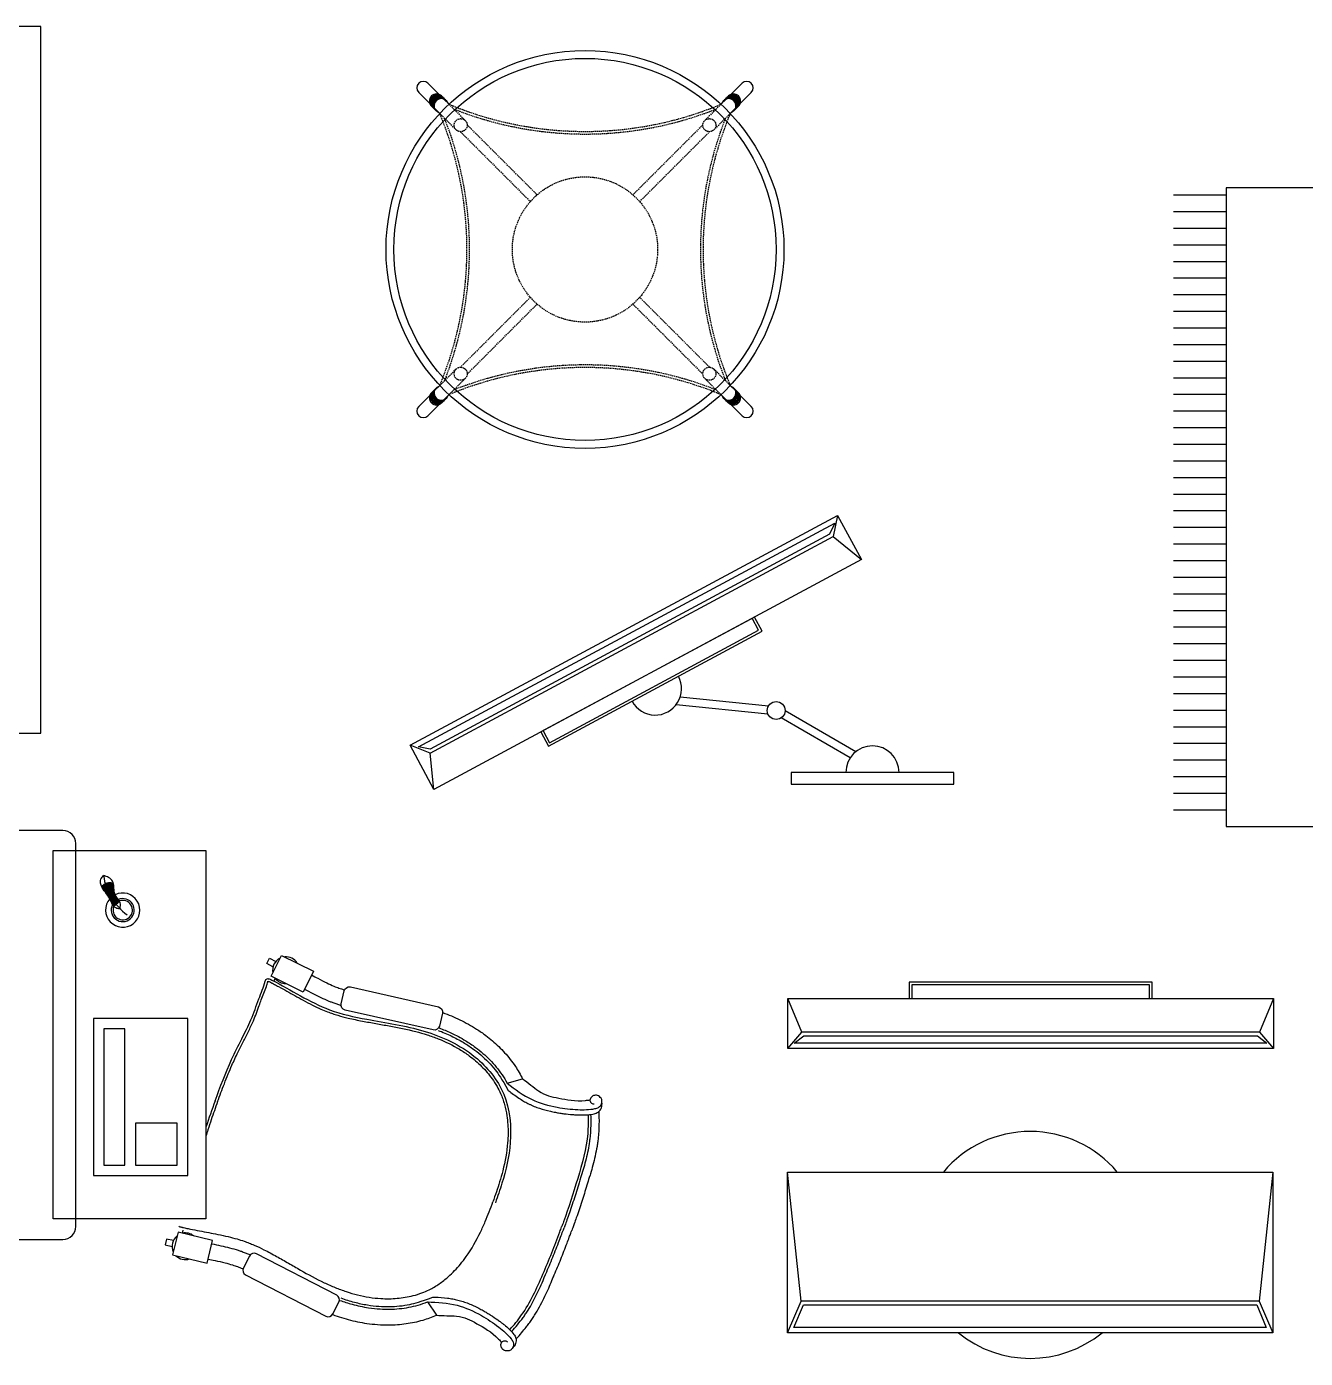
# Model space of a CAD drawing. Header units: millimetres. Extents: x -38686 to 870903, y -23218 to 232707.
# Drawn here: x 38295 to 40738, y 29602 to 32147 of the extents above; entities that cross this region are included whole.
import ezdxf

# ---------------------------------------------------------------- set-up
doc = ezdxf.new("R2010")
doc.units = ezdxf.units.MM
doc.header["$LTSCALE"] = 10
doc.linetypes.add('HIDDEN', pattern=[0.375, 0.25, -0.125])
doc.layers.add('40 - Detail Outline', color=142, linetype='Continuous')

msp = doc.modelspace()

# ---------------------------------------------------------------- hatches: boundary and pattern name
at = {"layer": '40 - Detail Outline'}
h = msp.add_hatch(dxfattribs=at)
h.set_pattern_fill('LINE', color=251, scale=10, style=0)
h.set_pattern_definition([(0, (6381.487, 14235.67), (0, 31.75), [])])
h.paths.add_polyline_path([(40486.225, 30618.783), (40586.225, 30618.783), (40586.225, 31838.783), (40486.225, 31838.783)])
h.paths.add_polyline_path([(42416.225, 30618.783), (42516.225, 30618.783), (42516.225, 31838.783), (42416.225, 31838.783)])
h = msp.add_hatch(dxfattribs=at)
h.set_pattern_fill('LINE', color=251, scale=0.25, angle=150, style=0)
h.set_pattern_definition([(150, (21609.5186, 19361.3152), (-0.396875, -0.687407664), [])])
edge = h.paths.add_edge_path()
edge.add_arc((38454.699, 30488.917), 23.068, 113.84482, 135.978974)
edge.add_spline(control_points=[(38438.111, 30504.948), (38438.502, 30503.991), (38441.198, 30498.248), (38448.713, 30490.088), (38455.22, 30479.392), (38458.094, 30470.936), (38460.063, 30468.005), (38461.15, 30466.77)], knot_values=[11.94672846, 11.94672846, 11.94672846, 11.94672846, 14.35599516, 26.767734, 40.36581973, 44.97623164, 49.05304102, 49.05304102, 49.05304102, 49.05304102], degree=3, periodic=0)
edge.add_arc((38454.699, 30488.917), 23.068, 286.238508, 301.513697)
edge.add_arc((38555.678, 30541.886), 114.816, 196.115093, 219.243424, ccw=False)
h = msp.add_hatch(dxfattribs=at)
h.set_pattern_fill('LINE', color=251, scale=0.5, angle=90, style=0)
h.set_pattern_definition([(90, (21609.5186, 19361.3152), (-1.5875, 1e-16), [])])
edge = h.paths.add_edge_path()
edge.add_spline(control_points=[(38464.497, 30488.14), (38463.957, 30489.409), (38462.279, 30494.322), (38462.004, 30502.081), (38461.396, 30508.724), (38460.626, 30511.211)], knot_values=[39.69523367, 39.69523367, 39.69523367, 39.69523367, 44.26491073, 56.91306592, 65.65118309, 65.65118309, 65.65118309, 65.65118309], degree=3, periodic=0)
edge.add_arc((38454.699, 30488.917), 23.068, 75.111815, 113.84482)
edge.add_arc((38555.678, 30541.886), 114.816, 196.115093, 219.243424)
edge.add_arc((38454.699, 30488.917), 23.068, 301.513697, 323.079298)
edge.add_spline(control_points=[(38473.141, 30475.06), (38472.926, 30475.462), (38472.696, 30475.853), (38472.452, 30476.236)], knot_values=[22.29305968, 22.29305968, 22.29305968, 22.29305968, 23.80868381, 23.80868381, 23.80868381, 23.80868381], degree=3, periodic=0)
edge.add_spline(control_points=[(38472.452, 30476.236), (38471.826, 30477.219), (38471.118, 30478.147), (38470.388, 30479.063)], knot_values=[23.80868381, 23.80868381, 23.80868381, 23.80868381, 27.70711738, 27.70711738, 27.70711738, 27.70711738], degree=3, periodic=0)
edge.add_spline(control_points=[(38470.388, 30479.063), (38469.445, 30480.246), (38467.113, 30483.015), (38465.319, 30486.208), (38464.497, 30488.14)], knot_values=[27.70711738, 27.70711738, 27.70711738, 27.70711738, 32.74015513, 39.69523367, 39.69523367, 39.69523367, 39.69523367], degree=3, periodic=0)

# ---------------------------------------------------------------- linework, layer by layer
at = {"layer": '40 - Detail Outline', "color": 7}
for p, q in [((39088.049, 32014.069), (39097.073, 32005.045)), ((39635.665, 32014.069), (39626.641, 32005.045)), ((39068.656, 31994.676), (39077.68, 31985.652)), ((39655.058, 31994.676), (39646.034, 31985.652)), ((39068.656, 31447.06), (39077.68, 31456.084)), ((39655.058, 31447.06), (39646.034, 31456.084)), ((39088.049, 31427.667), (39097.073, 31436.691)), ((39635.665, 31427.667), (39626.641, 31436.691)), ((38770.358, 30328.467), (38767.641, 30323.156)), ((39213.058, 30128.297), (39242.701, 30136.269)), ((38593.106, 29841.471), (38594.439, 29847.286)), ((39060.901, 29710.248), (39078.484, 29685.087))]:
    msp.add_line(p, q, dxfattribs=at)
at = {"layer": '40 - Detail Outline', "color": 7, "linetype": 'Continuous'}
for p, q in [((39027.78, 30773.698), (39844.311, 31212.898)), ((39844.311, 31212.898), (39836.138, 31172.679)), ((39844.311, 31212.898), (39889.711, 31128.492)), ((39065.843, 30758.349), (39836.138, 31172.679)), ((39836.138, 31172.679), (39889.711, 31128.492)), ((39889.711, 31128.492), (39073.18, 30689.293)), ((39065.843, 30758.349), (39027.78, 30773.698)), ((39073.18, 30689.293), (39027.78, 30773.698)), ((39073.18, 30689.293), (39065.843, 30758.349)), ((39749.539, 30290.113), (40676.696, 30290.113)), ((39775.789, 30225.821), (39749.539, 30290.113)), ((39749.539, 30194.272), (39749.539, 30290.113)), ((40676.696, 30290.113), (40650.446, 30225.821)), ((40676.696, 30290.113), (40676.696, 30194.272)), ((39749.539, 30194.272), (39775.789, 30225.821)), ((40650.446, 30225.821), (39775.789, 30225.821)), ((40650.446, 30225.821), (40676.696, 30194.272)), ((40676.696, 30194.272), (39749.539, 30194.272)), ((39748.771, 29958.457), (40675.927, 29958.457)), ((39775.021, 29711.706), (39748.771, 29958.457)), ((39748.771, 29651.347), (39748.771, 29958.457)), ((40675.927, 29958.457), (40649.677, 29711.706)), ((40675.927, 29958.457), (40675.927, 29651.347)), ((39748.771, 29651.347), (39775.021, 29711.706)), ((40649.677, 29711.706), (39775.021, 29711.706)), ((40649.677, 29711.706), (40675.927, 29651.347)), ((40675.927, 29651.347), (39748.771, 29651.347))]:
    msp.add_line(p, q, dxfattribs=at)
at = {"layer": '40 - Detail Outline', "color": 252, "linetype": 'Continuous'}
for p, q in [((38603.099, 30251.83), (38423.099, 30251.83)), ((38423.099, 30251.83), (38423.099, 29951.831)), ((38603.099, 29951.831), (38603.099, 30251.83)), ((38423.099, 29951.831), (38603.099, 29951.831))]:
    msp.add_line(p, q, dxfattribs=at)
at = {"layer": '40 - Detail Outline', "color": 251, "linetype": 'Continuous'}
for p, q in [((38483.099, 30231.83), (38443.099, 30231.83)), ((38443.099, 30231.83), (38443.099, 29971.831)), ((38483.099, 29971.831), (38483.099, 30231.83)), ((38503.099, 30051.831), (38503.099, 29971.831)), ((38583.099, 30051.831), (38503.099, 30051.831)), ((38583.099, 29971.831), (38583.099, 30051.831)), ((38443.099, 29971.831), (38483.099, 29971.831)), ((38503.099, 29971.831), (38583.099, 29971.831))]:
    msp.add_line(p, q, dxfattribs=at)
at = {"layer": '40 - Detail Outline', "color": 7}
for points in [[(38322.522, 32146.575), (37372.522, 32146.575), (37372.522, 30796.575), (38322.522, 30796.575)], [(38843.213, 30341.991), (38823.326, 30302.076), (38762.414, 30332.425), (38782.301, 30372.339)], [(38640.223, 29784.281), (38650.646, 29827.64), (38584.476, 29843.545), (38574.054, 29800.186)]]:
    msp.add_lwpolyline(points, close=True, dxfattribs=at)
for points in [[(39061.943, 32038.412), (39083.128, 32017.227)], [(39661.771, 32038.412), (39640.586, 32017.227)], [(39065.498, 31999.597), (39044.313, 32020.782)], [(39092.152, 32008.203), (39102.116, 31998.239)], [(39631.562, 32008.203), (39621.598, 31998.239)], [(39658.216, 31999.597), (39679.401, 32020.782)], [(39084.486, 31980.609), (39074.522, 31990.573)], [(39639.228, 31980.609), (39649.192, 31990.573)], [(39074.522, 31451.163), (39084.486, 31461.127)], [(39649.192, 31451.163), (39639.228, 31461.127)], [(39044.313, 31420.954), (39065.498, 31442.139)], [(39083.128, 31424.509), (39061.943, 31403.324)], [(39102.116, 31443.497), (39092.152, 31433.533)], [(39621.598, 31443.497), (39631.562, 31433.533)], [(39640.586, 31424.509), (39661.771, 31403.324)], [(39679.401, 31420.954), (39658.216, 31442.139)], [(38389.384, 30572.847), (38637.88, 30572.847), (38637.88, 29869.133), (38389.384, 29869.133)], [(38765.906, 30350.379), (38753.947, 30356.601), (38759.303, 30366.896), (38771.309, 30360.65)], [(38575.611, 29827.547), (38562.45, 29830.468), (38559.936, 29819.138), (38573.147, 29816.206)]]:
    msp.add_lwpolyline(points, dxfattribs=at)
at = {"layer": '40 - Detail Outline', "color": 251, "linetype": 'HIDDEN'}
for points in [[(39115.569, 31949.526), (39084.486, 31980.609)], [(39102.116, 31998.239), (39133.199, 31967.156)], [(39621.598, 31998.239), (39590.515, 31967.156)], [(39608.145, 31949.526), (39639.228, 31980.609)], [(39270.421, 31825.263), (39136.84, 31958.843)], [(39586.873, 31958.843), (39453.293, 31825.263)], [(39123.882, 31945.885), (39257.462, 31812.304)], [(39466.251, 31812.304), (39599.832, 31945.885)], [(39257.462, 31629.432), (39123.882, 31495.851)], [(39599.832, 31495.851), (39466.251, 31629.432)], [(39136.84, 31482.893), (39270.421, 31616.474)], [(39453.293, 31616.474), (39586.873, 31482.893)], [(39084.486, 31461.127), (39115.569, 31492.21)], [(39133.199, 31474.58), (39102.116, 31443.497)], [(39590.515, 31474.58), (39621.598, 31443.497)], [(39639.228, 31461.127), (39608.145, 31492.21)]]:
    msp.add_lwpolyline(points, dxfattribs=at)
at = {"layer": '40 - Detail Outline', "color": 252}
for points in [[(42416.225, 31838.783), (40586.225, 31838.783), (40586.225, 30618.783), (42416.225, 30618.783)], [(39829.125, 31176.782), (39066.398, 30766.523), (39043.963, 30770.679), (39838.803, 31198.211)], [(39780.021, 30218.884), (40646.085, 30218.884), (40663.874, 30204.597), (39761.347, 30204.597)], [(39779.253, 29704.77), (40645.316, 29704.77), (40663.105, 29661.673), (39760.578, 29661.673)]]:
    msp.add_lwpolyline(points, close=True, dxfattribs=at)
at = {"layer": '40 - Detail Outline', "color": 0}
for points in [[(39685.578, 31018.693), (39277.313, 30799.093), (39291.967, 30771.848), (39700.233, 30991.448)], [(39981.328, 30290.113), (40444.907, 30290.113), (40444.907, 30321.048), (39981.328, 30321.048)]]:
    msp.add_lwpolyline(points, close=True, dxfattribs=at)
for points in [[(39281.717, 30801.461), (39294.002, 30778.62), (39693.461, 30993.483), (39681.175, 31016.324)], [(40439.907, 30290.113), (40439.907, 30316.048), (39986.328, 30316.048), (39986.328, 30290.113)]]:
    msp.add_lwpolyline(points, dxfattribs=at)
at = {"layer": '40 - Detail Outline', "color": 252, "linetype": 'Continuous'}
for points in [[(39543.811, 30865.946), (39712.445, 30849.04)], [(39711.32, 30833.217), (39535.754, 30850.818)], [(39744.068, 30839.809), (39879.351, 30761.636)], [(39868.38, 30749.663), (39736.506, 30825.867)]]:
    msp.add_lwpolyline(points, dxfattribs=at)
msp.add_lwpolyline([(39755.405, 30699.472), (40066.315, 30699.472), (40066.315, 30721.749), (39755.405, 30721.749)], close=True, dxfattribs=at)
at = {"layer": '40 - Detail Outline', "color": 7}
for points in [[(38364.384, 30610.843), (38037.782, 30610.843, 0.41421356), (38012.782, 30585.843), (38012.782, 29854.557, 0.41421356), (38037.782, 29829.557), (38364.384, 29829.557, 0.41421356), (38389.384, 29854.557), (38389.384, 30585.843, 0.41421356)], [(39089.431, 30261.821), (39083.878, 30237.316, -0.41421356), (39071.915, 30229.773), (38903.752, 30267.882, -0.41421356), (38896.209, 30279.845), (38901.763, 30304.35, -0.41421356), (38913.726, 30311.893), (39081.888, 30273.784, -0.41421356)], [(38880.369, 29687.428), (38891.867, 29709.77, 0.41421356), (38887.551, 29723.238), (38734.235, 29802.137, 0.41421356), (38720.767, 29797.821), (38709.27, 29775.48, 0.41421356), (38713.585, 29762.012), (38866.902, 29683.113, 0.41421356)]]:
    msp.add_lwpolyline(points, format="xyb", close=True, dxfattribs=at)
at = {"layer": '40 - Detail Outline', "color": 252}
for points in [[(38346.293, 30572.847), (38389.384, 30572.847)], [(38389.384, 29869.133), (38346.293, 29869.133), (38346.293, 30572.847)]]:
    msp.add_lwpolyline(points, dxfattribs=at)
at = {"layer": '40 - Detail Outline', "color": 7}
msp.add_circle((39361.857, 31720.868), 380, dxfattribs=at)
at = {"layer": '40 - Detail Outline', "color": 252}
msp.add_circle((39361.857, 31720.868), 365, dxfattribs=at)
at = {"layer": '40 - Detail Outline', "color": 251, "linetype": 'HIDDEN'}
for centre, radius in [((39124.384, 31958.341), 12.466), ((39599.33, 31958.341), 12.466), ((39361.857, 31720.868), 138.776), ((39124.384, 31483.395), 12.466), ((39599.33, 31483.395), 12.466)]:
    msp.add_circle(centre, radius, dxfattribs=at)
at = {"layer": '40 - Detail Outline', "color": 252, "linetype": 'Continuous'}
msp.add_circle((39726.981, 30840.055), 17.089, dxfattribs=at)
at = {"layer": '40 - Detail Outline', "color": 7}
for centre, radius, start, end in [((39053.128, 32029.597), 12.466, 45, 225), ((39670.586, 32029.597), 12.466, 315, 135), ((39078.353, 32004.372), 13.713, 45, 225), ((39080.031, 32002.694), 13.713, 45, 225), ((39081.5, 32001.225), 13.713, 45, 225), ((39082.969, 31999.756), 13.713, 45, 225), ((39084.438, 31998.287), 13.713, 45, 225), ((39085.907, 31996.818), 13.713, 45, 225), ((39087.376, 31995.349), 13.713, 20.380023, 249.619977), ((39636.337, 31995.349), 13.713, 290.380023, 159.619977), ((39637.806, 31996.818), 13.713, 315, 135), ((39639.275, 31998.287), 13.713, 315, 135), ((39640.744, 31999.756), 13.713, 315, 135), ((39642.213, 32001.225), 13.713, 315, 135), ((39643.682, 32002.694), 13.713, 315, 135), ((39645.361, 32004.372), 13.713, 315, 135), ((39078.353, 31437.364), 13.713, 135, 315), ((39080.031, 31439.043), 13.713, 135, 315), ((39081.5, 31440.512), 13.713, 135, 315), ((39082.969, 31441.981), 13.713, 135, 315), ((39084.438, 31443.45), 13.713, 135, 315), ((39085.907, 31444.919), 13.713, 135, 315), ((39087.376, 31446.388), 13.713, 110.380023, 339.619977), ((39636.337, 31446.388), 13.713, 200.380023, 69.619977), ((39637.806, 31444.919), 13.713, 225, 45), ((39639.275, 31443.45), 13.713, 225, 45), ((39640.744, 31441.981), 13.713, 225, 45), ((39642.213, 31440.512), 13.713, 225, 45), ((39643.682, 31439.043), 13.713, 225, 45), ((39645.361, 31437.364), 13.713, 225, 45), ((39053.128, 31412.139), 12.466, 135, 315), ((39670.586, 31412.139), 12.466, 225, 45), ((38555.678, 30541.886), 114.816, 188.554957, 233.390722), ((38790.544, 30343.977), 25.456, 115.395813, 191.635945), ((38790.544, 30343.977), 25.456, 32.03846, 94.993298), ((38790.544, 30343.977), 25.456, 217.537454, 269.494304), ((38598.6, 29816.614), 25.456, 128.364055, 204.604187), ((38598.6, 29816.614), 25.456, 50.505696, 102.462546), ((38598.6, 29816.614), 25.456, 225.006702, 287.96154)]:
    msp.add_arc(centre, radius, start, end, dxfattribs=at)
at = {"layer": '40 - Detail Outline', "color": 251, "linetype": 'HIDDEN'}
for centre, radius, start, end in [((38459.787, 31720.868), 676.546, 337.423168, 22.576832), ((39361.857, 32622.938), 676.546, 247.423168, 292.576832), ((39361.857, 32622.938), 681.546, 248.420814, 291.579186), ((40263.927, 31720.868), 676.546, 157.423168, 202.576832), ((38459.787, 31720.868), 681.546, 338.420814, 21.579186), ((40263.927, 31720.868), 681.546, 158.420814, 201.579186), ((39361.857, 30818.798), 681.546, 68.420814, 111.579186), ((39361.857, 30818.798), 676.546, 67.423168, 112.576832)]:
    msp.add_arc(centre, radius, start, end, dxfattribs=at)
at = {"layer": '40 - Detail Outline', "color": 252, "linetype": 'Continuous'}
for centre, radius, start, end in [((39496.1, 30881.648), 50.228, 208.275141, 28.275141), ((39910.86, 30721.749), 50.831, 0, 180), ((38478.906, 30458.799), 32.688, 138.870903, 116.156063), ((38478.906, 30458.799), 21.982, 152.289327, 112.801171), ((38478.906, 30458.799), 18.592, 156.973757, 110.312139)]:
    msp.add_arc(centre, radius, start, end, dxfattribs=at)
at = {"layer": '40 - Detail Outline', "color": 0}
for start, end in [(39.997864, 140.002136), (230.742336, 309.257664)]:
    msp.add_arc((40212.349, 29819.157), 216.722, start, end, dxfattribs=at)
at = {"layer": '40 - Detail Outline', "color": 252, "linetype": 'Continuous'}
msp.add_spline([(38473.922, 30461.272), (38471.437, 30461.427), (38467.695, 30462.174), (38463.329, 30464.667), (38458.402, 30470.837), (38456.281, 30475.947), (38448.091, 30490.06), (38439.411, 30502.163), (38437.19, 30518.3), (38442.139, 30524.806)], degree=3, dxfattribs=at)
msp.add_open_spline([(38473.922, 30461.272), (38474.003, 30462.404), (38474.279, 30465.256), (38475.157, 30469.824), (38473.049, 30476.455), (38466.987, 30482.46), (38462.352, 30492.243), (38461.97, 30503.052), (38460.836, 30514.417), (38452.156, 30521.848), (38445.467, 30523.855), (38442.139, 30524.806)], degree=3, knots=[6.67737975, 6.67737975, 6.67737975, 6.67737975, 10.46026131, 16.20685655, 21.95269519, 32.74015513, 44.26491073, 56.91306592, 68.89730726, 80.6474579, 92.18094308, 92.18094308, 92.18094308, 92.18094308], dxfattribs=at)
at = {"layer": '40 - Detail Outline', "color": 7}
for points in [[(38655.262, 30094.603), (38686.913, 30173.362), (38706.149, 30212.731), (38723.851, 30249.386), (38738.885, 30289.194), (38751.158, 30322.915), (38752.388, 30325.966), (38754.634, 30327.789), (38756.869, 30327.767), (38763.698, 30325.15), (38874.079, 30268.413), (38945.051, 30250.31), (39054.166, 30227.598), (39151.981, 30178.085), (39206.506, 30107.232), (39219.104, 30014.542), (39203.188, 29936.867), (39190.683, 29899.718)], [(39213.058, 30128.297), (39260.633, 30096.69), (39308.686, 30082.083), (39348.269, 30077.609), (39380.888, 30079.531), (39387.878, 30081.868), (39391.423, 30085.079), (39394.297, 30094.384), (39392.501, 30099.315), (39385.483, 30104.693), (39378.208, 30104.432), (39372.962, 30100.353), (39371.558, 30093.678), (39374.226, 30089.969), (39379.572, 30088.451)], [(39367.648, 30067.809), (39379.389, 30069.714), (39387.037, 30073.088), (39393.217, 30080.878), (39394.306, 30092.151)], [(39060.901, 29710.248), (39117.661, 29703.879), (39163.862, 29684.182), (39197.06, 29662.166), (39220.812, 29639.725), (39224.664, 29633.442), (39225.316, 29628.704), (39221.536, 29619.728), (39216.991, 29617.105), (39208.158, 29617.497), (39202.753, 29622.373), (39201.356, 29628.87), (39204.572, 29634.886), (39208.999, 29636.012), (39214.07, 29633.738)], [(39218.204, 29657.216), (39225.974, 29648.209), (39229.664, 29640.709), (39229.39, 29630.769), (39222.978, 29621.433)]]:
    msp.add_spline(points, degree=3, dxfattribs=at)
for points, knots in [([(38839.653, 30334.845), (38843.604, 30332.648), (38847.5, 30330.511), (38857.273, 30325.286), (38863.082, 30322.308), (38873.354, 30317.397), (38877.848, 30315.375), (38883.962, 30312.841), (38885.628, 30312.173), (38888.807, 30310.944), (38890.314, 30310.381), (38893.373, 30309.28), (38894.92, 30308.743), (38898.051, 30307.694), (38899.636, 30307.182), (38901.565, 30306.58), (38901.893, 30306.478), (38902.222, 30306.377)], [325.04856487, 325.04856487, 325.04856487, 325.04856487, 339.07581303, 339.07581303, 360.6964415, 360.6964415, 377.93510373, 377.93510373, 384.43394719, 384.43394719, 390.37821038, 390.37821038, 396.32247357, 396.32247357, 402.26673676, 402.26673676, 403.48198016, 403.48198016, 403.48198016, 403.48198016]), ([(38659.943, 30092.846), (38664.252, 30104.325), (38668.554, 30115.784), (38675.434, 30133.416), (38677.917, 30139.647), (38682.738, 30151.37), (38685.064, 30156.869), (38689.273, 30166.473), (38691.127, 30170.59), (38694.931, 30178.792), (38696.877, 30182.878), (38702.107, 30193.643), (38705.447, 30200.306), (38710.499, 30210.262), (38712.183, 30213.555), (38715.55, 30220.169), (38717.231, 30223.489), (38722.2, 30233.514), (38725.417, 30240.283), (38730.441, 30252.113), (38732.366, 30257.051), (38736.065, 30266.927), (38737.841, 30271.867), (38740.889, 30280.252), (38742.157, 30283.713), (38745.063, 30291.393), (38746.74, 30295.644), (38750.059, 30304.24), (38751.699, 30308.582), (38753.48, 30313.747), (38753.734, 30314.493), (38754.482, 30316.738), (38754.966, 30318.244), (38755.554, 30320.163), (38755.676, 30320.565), (38755.852, 30321.155), (38755.908, 30321.344), (38756.018, 30321.717), (38756.068, 30321.888), (38756.207, 30322.345), (38756.286, 30322.587), (38756.355, 30322.768)], [0, 0, 0, 0, 36.74188528, 36.74188528, 56.95441614, 56.95441614, 74.98877284, 74.98877284, 88.66220235, 88.66220235, 102.33563185, 102.33563185, 124.77406829, 124.77406829, 135.87238215, 135.87238215, 146.97069602, 146.97069602, 169.16732374, 169.16732374, 184.85604908, 184.85604908, 200.54477443, 200.54477443, 211.65905114, 211.65905114, 225.40330224, 225.40330224, 239.14755334, 239.14755334, 241.45865329, 241.45865329, 246.08085319, 246.08085319, 247.30291832, 247.30291832, 247.87215805, 247.87215805, 248.44139779, 248.44139779, 249.54694984, 249.54694984, 249.54694984, 249.54694984]), ([(38756.355, 30322.768), (38756.661, 30322.698), (38756.971, 30322.612), (38758.033, 30322.273), (38758.823, 30321.946), (38760.118, 30321.343), (38760.576, 30321.119), (38761.374, 30320.722), (38761.704, 30320.557), (38762.36, 30320.228), (38762.687, 30320.063), (38763.669, 30319.568), (38764.323, 30319.236), (38766.285, 30318.234), (38767.591, 30317.56), (38771.504, 30315.519), (38774.106, 30314.135), (38781.901, 30309.926), (38787.082, 30307.046), (38802.629, 30298.314), (38812.998, 30292.37), (38829.365, 30283.477), (38835.262, 30280.37), (38846.548, 30274.746), (38851.923, 30272.202), (38861.579, 30267.962), (38865.83, 30266.205), (38873.347, 30263.329), (38876.589, 30262.164), (38883.108, 30259.96), (38886.387, 30258.919), (38896.271, 30255.956), (38902.923, 30254.194), (38918.556, 30250.437), (38927.565, 30248.563), (38945.178, 30245.165), (38953.777, 30243.624), (38970.926, 30240.589), (38979.477, 30239.096), (39005.014, 30234.431), (39021.885, 30231.069), (39045.798, 30224.872), (39053.051, 30222.795), (39067.439, 30218.171), (39074.569, 30215.63), (39095.644, 30207.255), (39109.275, 30200.668), (39128.556, 30189.064), (39134.762, 30184.934), (39144.898, 30177.418), (39148.942, 30174.194), (39156.796, 30167.438), (39160.604, 30163.909), (39171.593, 30152.905), (39178.341, 30145.01), (39187.742, 30131.847), (39190.914, 30126.895), (39196.266, 30117.446), (39198.523, 30112.985), (39202.042, 30105.064), (39203.409, 30101.644), (39205.894, 30094.699), (39207.013, 30091.176), (39210.016, 30080.479), (39211.545, 30073.177), (39214.283, 30054.779), (39214.976, 30043.558), (39214.829, 30026.356), (39214.554, 30020.375), (39212.63, 29996.297), (39209.32, 29978.478), (39202.988, 29953.736), (39200.956, 29946.609), (39194.847, 29926.757), (39190.417, 29914.094), (39185.964, 29901.37)], [256.8612007, 256.8612007, 256.8612007, 256.8612007, 258.23721467, 258.23721467, 261.44525749, 261.44525749, 263.10288605, 263.10288605, 264.21506316, 264.21506316, 265.32724026, 265.32724026, 267.55159446, 267.55159446, 272.00030287, 272.00030287, 280.89771969, 280.89771969, 298.69255332, 298.69255332, 334.28222058, 334.28222058, 354.08687179, 354.08687179, 371.73639785, 371.73639785, 385.36054774, 385.36054774, 395.53612729, 395.53612729, 405.71170684, 405.71170684, 426.06286594, 426.06286594, 453.2926479, 453.2926479, 479.32650508, 479.32650508, 505.36036227, 505.36036227, 557.42807664, 557.42807664, 580.31693733, 580.31693733, 603.20579801, 603.20579801, 648.98351938, 648.98351938, 671.65376006, 671.65376006, 687.35980165, 687.35980165, 703.06584325, 703.06584325, 734.47792643, 734.47792643, 752.48389712, 752.48389712, 767.90457131, 767.90457131, 779.31129685, 779.31129685, 790.71802239, 790.71802239, 813.53147348, 813.53147348, 847.403609, 847.403609, 865.46521361, 865.46521361, 920.5457672, 920.5457672, 943.01018098, 943.01018098, 983.44289918, 983.44289918, 983.44289918, 983.44289918]), ([(38826.261, 30307.966), (38831.439, 30305.095), (38836.598, 30302.288), (38852.035, 30294.209), (38862.305, 30289.257), (38874.669, 30284.244), (38876.65, 30283.47), (38881.004, 30281.835), (38883.387, 30280.984), (38888.201, 30279.346), (38890.629, 30278.56), (38893.907, 30277.547), (38894.739, 30277.294), (38895.574, 30277.044)], [326.41800274, 326.41800274, 326.41800274, 326.41800274, 344.35669115, 344.35669115, 380.10626979, 380.10626979, 386.91222556, 386.91222556, 395.01851124, 395.01851124, 403.12479692, 403.12479692, 405.87580468, 405.87580468, 405.87580468, 405.87580468]), ([(39089.749, 30263.225), (39089.846, 30263.189), (39089.944, 30263.154), (39101.105, 30259.085), (39112.115, 30254.494), (39133.805, 30244.004), (39144.486, 30238.104), (39160.781, 30227.666), (39166.593, 30223.638), (39176.566, 30216.117), (39180.774, 30212.743), (39193.132, 30202.176), (39200.994, 30194.564), (39215.735, 30178.206), (39222.612, 30169.46), (39233.925, 30152.564), (39238.579, 30144.598), (39242.701, 30136.269)], [593.56120689, 593.56120689, 593.56120689, 593.56120689, 593.83383396, 593.83383396, 624.82955849, 624.82955849, 655.82528302, 655.82528302, 673.46331022, 673.46331022, 686.73434642, 686.73434642, 713.27641882, 713.27641882, 739.81849122, 739.81849122, 761.46155421, 761.46155421, 761.46155421, 761.46155421]), ([(39081.301, 30229.033), (39089.821, 30225.83), (39098.238, 30222.276), (39114.196, 30214.649), (39121.757, 30210.626), (39135.323, 30202.526), (39141.385, 30198.558), (39152.596, 30190.464), (39157.779, 30186.385), (39167.798, 30177.753), (39172.632, 30173.202), (39181.868, 30163.658), (39186.269, 30158.665), (39196.592, 30145.697), (39202.195, 30137.465), (39215.096, 30114.4)], [597.17736502, 597.17736502, 597.17736502, 597.17736502, 623.51954097, 623.51954097, 648.11103508, 648.11103508, 668.81897721, 668.81897721, 687.53010691, 687.53010691, 706.2412366, 706.2412366, 724.9523663, 724.9523663, 752.89596498, 752.89596498, 752.89596498, 752.89596498]), ([(39083.061, 30233.713), (39090.702, 30230.84), (39098.269, 30227.687), (39115.351, 30219.745), (39124.788, 30214.748), (39140.343, 30205.251), (39146.612, 30201.047), (39157.542, 30192.94), (39162.272, 30189.148), (39171.444, 30181.17), (39175.886, 30176.987), (39188.682, 30163.883), (39196.513, 30154.405), (39206.869, 30139.103), (39210.105, 30133.782), (39213.058, 30128.297)], [597.17736502, 597.17736502, 597.17736502, 597.17736502, 620.46164312, 620.46164312, 650.56721944, 650.56721944, 671.69643048, 671.69643048, 688.51399974, 688.51399974, 705.331569, 705.331569, 738.95083952, 738.95083952, 755.9895133, 755.9895133, 755.9895133, 755.9895133]), ([(39242.483, 30136.709), (39253.209, 30129.24), (39280.041, 30105.083), (39306.289, 30100.904), (39346.581, 30092.573), (39368.568, 30096.085), (39371.366, 30096.062)], [17.96403964, 17.96403964, 17.96403964, 17.96403964, 57.11699204, 116.96882289, 171.2733032, 179.68991524, 179.68991524, 179.68991524, 179.68991524]), ([(39215.096, 30114.4), (39216.151, 30113.622), (39217.173, 30112.851), (39224.193, 30107.292), (39230.845, 30102.491), (39240.682, 30096.212), (39243.597, 30094.445), (39249.346, 30091.189), (39252.172, 30089.689), (39256.684, 30087.483), (39258.326, 30086.718), (39261.625, 30085.253), (39263.285, 30084.551), (39268.295, 30082.532), (39271.673, 30081.301), (39281.882, 30077.915), (39288.79, 30076.064), (39298.905, 30073.794), (39302.099, 30073.141), (39308.02, 30072.029), (39310.75, 30071.553), (39316.221, 30070.674), (39318.961, 30070.272), (39327.191, 30069.179), (39332.692, 30068.602), (39340.667, 30067.997), (39343.133, 30067.842), (39347.473, 30067.627), (39349.346, 30067.552), (39353.122, 30067.445), (39355.022, 30067.414), (39360.466, 30067.41), (39364.04, 30067.507), (39367.649, 30067.75)], [9.54485396, 9.54485396, 9.54485396, 9.54485396, 13.28797713, 13.28797713, 37.02457557, 37.02457557, 46.75707065, 46.75707065, 55.80271943, 55.80271943, 60.87926379, 60.87926379, 65.95580814, 65.95580814, 76.10889684, 76.10889684, 96.41507424, 96.41507424, 105.77456324, 105.77456324, 113.78931476, 113.78931476, 121.80406627, 121.80406627, 137.83356929, 137.83356929, 144.99591831, 144.99591831, 150.43293539, 150.43293539, 155.86995247, 155.86995247, 165.9226923, 165.9226923, 165.9226923, 165.9226923]), ([(38659.978, 30092.94), (38655.9, 30081.377), (38651.829, 30069.833), (38645.766, 30051.905), (38643.663, 30045.535), (38640.35, 30035.12), (38639.097, 30031.083), (38637.88, 30027.039)], [0, 0, 0, 0, 36.74188528, 36.74188528, 56.95441614, 56.95441614, 69.71841924, 69.71841924, 69.71841924, 69.71841924]), ([(39388.375, 30074.116), (39388.612, 30061.472), (39388.714, 30052.887), (39388.361, 30041.145), (39388.234, 30038.215), (39387.959, 30033.685), (39387.847, 30032.096), (39387.594, 30028.934), (39387.452, 30027.356), (39386.981, 30022.632), (39386.611, 30019.509), (39385.767, 30013.301), (39385.295, 30010.217), (39383.746, 30001.03), (39382.538, 29994.988), (39379.872, 29983.065), (39378.415, 29977.183), (39375.435, 29965.91), (39373.923, 29960.51), (39371.613, 29952.524), (39368.515, 29943.505), (39366.963, 29938.27), (39366.181, 29935.659), (39363.819, 29927.835), (39362.222, 29922.634), (39358.976, 29912.25), (39357.328, 29907.069), (39352.303, 29891.556), (39348.845, 29881.252), (39343.943, 29867.185), (39342.605, 29863.397), (39340.286, 29856.928), (39339.319, 29854.257), (39337.746, 29849.936), (39337.142, 29848.283), (39336.541, 29846.638)], [4.82414009, 4.82414009, 4.82414009, 4.82414009, 29.33161135, 29.33161135, 37.37762646, 37.37762646, 41.6636224, 41.6636224, 45.94961835, 45.94961835, 54.52161024, 54.52161024, 63.09360213, 63.09360213, 80.23758591, 80.23758591, 97.38156969, 97.38156969, 113.52751923, 113.52751923, 121.55352403, 121.55352403, 129.57952882, 129.57952882, 145.63153841, 145.63153841, 161.683548, 161.683548, 193.78756718, 193.78756718, 205.63498153, 205.63498153, 214.02640827, 214.02640827, 219.28025663, 219.28025663, 219.28025663, 219.28025663]), ([(39367.648, 30067.809), (39367.859, 30055.867), (39368.171, 30016.267), (39347.744, 29943.373), (39329.368, 29886.897), (39318.397, 29856.87), (39317.227, 29853.668)], [4.82414009, 4.82414009, 4.82414009, 4.82414009, 40.55373662, 123.4186599, 209.08669856, 219.31201383, 219.31201383, 219.31201383, 219.31201383]), ([(39372.601, 30068.3), (39372.846, 30056.644), (39372.946, 30045.294), (39372.018, 30031.07), (39371.778, 30028.229), (39371.194, 30022.57), (39370.85, 30019.748), (39369.682, 30011.306), (39368.72, 30005.709), (39365.403, 29989.01), (39362.619, 29977.998), (39358.198, 29962.114), (39356.759, 29957.155), (39351.342, 29940.322), (39349.685, 29934.831), (39346.318, 29923.875), (39344.608, 29918.411), (39339.391, 29902.061), (39335.797, 29891.214), (39330.515, 29875.894), (39328.935, 29871.388), (39326.001, 29863.154), (39324.65, 29859.423), (39322.837, 29854.454), (39322.381, 29853.205), (39321.925, 29851.958)], [4.82414009, 4.82414009, 4.82414009, 4.82414009, 38.40210133, 38.40210133, 46.7800671, 46.7800671, 55.15803287, 55.15803287, 71.9139644, 71.9139644, 105.42582747, 105.42582747, 120.74485767, 120.74485767, 137.85211847, 137.85211847, 154.95937928, 154.95937928, 189.17390088, 189.17390088, 203.46325366, 203.46325366, 215.32065759, 215.32065759, 219.30566194, 219.30566194, 219.30566194, 219.30566194]), ([(38586.042, 29854.837), (38586.321, 29854.694), (38586.614, 29854.56), (38587.646, 29854.138), (38588.461, 29853.881), (38589.841, 29853.51), (38590.336, 29853.387), (38591.202, 29853.178), (38591.562, 29853.093), (38592.275, 29852.923), (38592.631, 29852.839), (38593.702, 29852.587), (38594.417, 29852.421), (38596.563, 29851.928), (38597.997, 29851.605), (38602.306, 29850.653), (38605.189, 29850.04), (38613.866, 29848.254), (38619.686, 29847.13), (38637.208, 29843.825), (38648.972, 29841.714), (38667.226, 29838.006), (38673.741, 29836.596), (38686.002, 29833.649), (38691.755, 29832.143), (38701.877, 29829.185), (38706.263, 29827.798), (38713.87, 29825.169), (38717.102, 29823.977), (38723.513, 29821.476), (38726.694, 29820.166), (38736.17, 29816.082), (38742.398, 29813.156), (38756.789, 29805.985), (38764.895, 29801.63), (38780.571, 29792.911), (38788.149, 29788.565), (38803.237, 29779.867), (38810.746, 29775.514), (38833.308, 29762.673), (38848.393, 29754.403), (38870.695, 29743.78), (38877.586, 29740.709), (38891.58, 29735.002), (38898.675, 29732.366), (38920.203, 29725.235), (38934.879, 29721.519), (38957.108, 29718.014), (38964.517, 29717.189), (38977.112, 29716.431), (38982.283, 29716.302), (38992.642, 29716.429), (38997.827, 29716.684), (39013.319, 29718.05), (39023.563, 29719.761), (39039.226, 29723.801), (39044.838, 29725.555), (39055.012, 29729.354), (39059.608, 29731.32), (39067.396, 29735.126), (39070.641, 29736.867), (39077.009, 29740.59), (39080.131, 29742.569), (39089.307, 29748.834), (39095.172, 29753.444), (39109.095, 29765.779), (39116.839, 29773.929), (39127.784, 29787.2), (39131.418, 29791.959), (39145.421, 29811.641), (39154.338, 29827.418), (39165.392, 29850.442), (39168.417, 29857.208), (39176.497, 29876.342), (39181.243, 29888.89), (39186.011, 29901.5)], [256.8612007, 256.8612007, 256.8612007, 256.8612007, 258.23721467, 258.23721467, 261.44525749, 261.44525749, 263.10288605, 263.10288605, 264.21506316, 264.21506316, 265.32724026, 265.32724026, 267.55159446, 267.55159446, 272.00030287, 272.00030287, 280.89771969, 280.89771969, 298.69255332, 298.69255332, 334.28222058, 334.28222058, 354.08687179, 354.08687179, 371.73639785, 371.73639785, 385.36054774, 385.36054774, 395.53612729, 395.53612729, 405.71170684, 405.71170684, 426.06286594, 426.06286594, 453.2926479, 453.2926479, 479.32650508, 479.32650508, 505.36036227, 505.36036227, 557.42807664, 557.42807664, 580.31693733, 580.31693733, 603.20579801, 603.20579801, 648.98351938, 648.98351938, 671.65376006, 671.65376006, 687.35980165, 687.35980165, 703.06584325, 703.06584325, 734.47792643, 734.47792643, 752.48389712, 752.48389712, 767.90457131, 767.90457131, 779.31129685, 779.31129685, 790.71802239, 790.71802239, 813.53147348, 813.53147348, 847.403609, 847.403609, 865.46521361, 865.46521361, 920.5457672, 920.5457672, 943.01018098, 943.01018098, 983.44289918, 983.44289918, 983.44289918, 983.44289918]), ([(39218.204, 29657.216), (39226.042, 29666.228), (39251.735, 29696.363), (39282.943, 29765.333), (39305.169, 29820.408), (39316.065, 29850.463), (39317.227, 29853.668)], [4.82414009, 4.82414009, 4.82414009, 4.82414009, 40.55373662, 123.4186599, 209.08669856, 219.31201383, 219.31201383, 219.31201383, 219.31201383]), ([(39221.683, 29653.656), (39229.363, 29662.427), (39236.735, 29671.057), (39245.168, 29682.55), (39246.81, 29684.881), (39250, 29689.592), (39251.551, 29691.974), (39256.082, 29699.192), (39258.942, 29704.098), (39267.135, 29719.023), (39272.081, 29729.247), (39278.905, 29744.256), (39280.99, 29748.981), (39287.66, 29765.358), (39289.92, 29770.629), (39294.384, 29781.186), (39296.586, 29786.471), (39303.099, 29802.349), (39307.318, 29812.968), (39313.119, 29828.099), (39314.805, 29832.567), (39317.85, 29840.761), (39319.214, 29844.487), (39321.019, 29849.459), (39321.472, 29850.709), (39321.925, 29851.958)], [4.82414009, 4.82414009, 4.82414009, 4.82414009, 38.40210133, 38.40210133, 46.7800671, 46.7800671, 55.15803287, 55.15803287, 71.9139644, 71.9139644, 105.42582747, 105.42582747, 120.74485767, 120.74485767, 137.85211847, 137.85211847, 154.95937928, 154.95937928, 189.17390088, 189.17390088, 203.46325366, 203.46325366, 215.32065759, 215.32065759, 219.30566194, 219.30566194, 219.30566194, 219.30566194]), ([(39230.028, 29639.061), (39238.337, 29648.595), (39243.934, 29655.106), (39251.211, 29664.328), (39252.997, 29666.654), (39255.698, 29670.301), (39256.633, 29671.589), (39258.472, 29674.175), (39259.377, 29675.475), (39262.054, 29679.396), (39263.777, 29682.027), (39267.122, 29687.325), (39268.742, 29689.99), (39273.461, 29698.024), (39276.419, 29703.428), (39282.041, 29714.276), (39284.705, 29719.719), (39289.669, 29730.269), (39291.981, 29735.378), (39295.346, 29742.981), (39298.77, 29751.881), (39300.945, 29756.888), (39302.025, 29759.392), (39305.245, 29766.903), (39307.364, 29771.914), (39311.553, 29781.954), (39313.62, 29786.983), (39319.743, 29802.097), (39323.717, 29812.213), (39329.003, 29826.14), (39330.414, 29829.902), (39332.796, 29836.347), (39333.772, 29839.015), (39335.344, 29843.336), (39335.944, 29844.991), (39336.541, 29846.638)], [4.82414009, 4.82414009, 4.82414009, 4.82414009, 29.33161135, 29.33161135, 37.37762646, 37.37762646, 41.6636224, 41.6636224, 45.94961835, 45.94961835, 54.52161024, 54.52161024, 63.09360213, 63.09360213, 80.23758591, 80.23758591, 97.38156969, 97.38156969, 113.52751923, 113.52751923, 121.55352403, 121.55352403, 129.57952882, 129.57952882, 145.63153841, 145.63153841, 161.683548, 161.683548, 193.78756718, 193.78756718, 205.63498153, 205.63498153, 214.02640827, 214.02640827, 219.28025663, 219.28025663, 219.28025663, 219.28025663]), ([(38649.108, 29821.242), (38654.92, 29820.113), (38660.676, 29818.947), (38677.695, 29815.213), (38688.745, 29812.405), (38701.438, 29808.297), (38703.454, 29807.617), (38707.84, 29806.071), (38710.213, 29805.191), (38714.953, 29803.352), (38717.318, 29802.393), (38720.48, 29801.062), (38721.281, 29800.721), (38722.081, 29800.375)], [326.41800274, 326.41800274, 326.41800274, 326.41800274, 344.35669115, 344.35669115, 380.10626979, 380.10626979, 386.91222556, 386.91222556, 395.01851124, 395.01851124, 403.12479692, 403.12479692, 405.87580468, 405.87580468, 405.87580468, 405.87580468]), ([(38642.089, 29792.043), (38646.528, 29791.186), (38650.886, 29790.319), (38661.731, 29788.04), (38668.096, 29786.587), (38679.121, 29783.746), (38683.864, 29782.406), (38690.175, 29780.418), (38691.882, 29779.858), (38695.107, 29778.757), (38696.623, 29778.219), (38699.674, 29777.096), (38701.204, 29776.513), (38704.277, 29775.304), (38705.82, 29774.678), (38707.685, 29773.899), (38708.002, 29773.766), (38708.319, 29773.632)], [325.04856487, 325.04856487, 325.04856487, 325.04856487, 339.07581303, 339.07581303, 360.6964415, 360.6964415, 377.93510373, 377.93510373, 384.43394719, 384.43394719, 390.37821038, 390.37821038, 396.32247357, 396.32247357, 402.26673676, 402.26673676, 403.48198016, 403.48198016, 403.48198016, 403.48198016]), ([(38895.217, 29717.771), (38903.802, 29714.749), (38912.535, 29712.06), (38929.662, 29707.645), (38938.04, 29705.867), (38953.639, 29703.352), (38960.833, 29702.495), (38974.624, 29701.49), (38981.216, 29701.282), (38994.439, 29701.455), (39001.068, 29701.833), (39014.278, 29703.208), (39020.859, 29704.204), (39037.102, 29707.503), (39046.685, 29710.207), (39071.395, 29719.584)], [597.17736502, 597.17736502, 597.17736502, 597.17736502, 623.51954097, 623.51954097, 648.11103508, 648.11103508, 668.81897721, 668.81897721, 687.53010691, 687.53010691, 706.2412366, 706.2412366, 724.9523663, 724.9523663, 752.89596498, 752.89596498, 752.89596498, 752.89596498]), ([(39071.395, 29719.584), (39072.702, 29719.502), (39073.981, 29719.435), (39082.932, 29719.181), (39091.114, 29718.583), (39102.685, 29717.07), (39106.054, 29716.55), (39112.551, 29715.348), (39115.68, 29714.681), (39120.555, 29713.471), (39122.304, 29713.002), (39125.773, 29712.003), (39127.497, 29711.474), (39132.632, 29709.8), (39136.01, 29708.572), (39146.007, 29704.603), (39152.49, 29701.581), (39161.697, 29696.818), (39164.564, 29695.265), (39169.814, 29692.311), (39172.211, 29690.921), (39176.968, 29688.077), (39179.325, 29686.624), (39186.332, 29682.172), (39190.917, 29679.078), (39197.415, 29674.414), (39199.403, 29672.948), (39202.866, 29670.323), (39204.349, 29669.177), (39207.31, 29666.831), (39208.786, 29665.634), (39212.959, 29662.138), (39215.634, 29659.766), (39218.243, 29657.26)], [9.54485396, 9.54485396, 9.54485396, 9.54485396, 13.28797713, 13.28797713, 37.02457557, 37.02457557, 46.75707065, 46.75707065, 55.80271943, 55.80271943, 60.87926379, 60.87926379, 65.95580814, 65.95580814, 76.10889684, 76.10889684, 96.41507424, 96.41507424, 105.77456324, 105.77456324, 113.78931476, 113.78931476, 121.80406627, 121.80406627, 137.83356929, 137.83356929, 144.99591831, 144.99591831, 150.43293539, 150.43293539, 155.86995247, 155.86995247, 165.9226923, 165.9226923, 165.9226923, 165.9226923]), ([(38893.557, 29713.055), (38901.257, 29710.344), (38909.08, 29707.896), (38927.271, 29702.999), (38937.712, 29700.761), (38955.733, 29698.038), (38963.238, 29697.229), (38976.821, 29696.413), (38982.882, 29696.278), (38995.036, 29696.493), (39001.128, 29696.843), (39019.353, 29698.656), (39031.444, 29700.883), (39049.213, 29705.948), (39055.113, 29707.944), (39060.901, 29710.248)], [597.17736502, 597.17736502, 597.17736502, 597.17736502, 620.46164312, 620.46164312, 650.56721944, 650.56721944, 671.69643048, 671.69643048, 688.51399974, 688.51399974, 705.331569, 705.331569, 738.95083952, 738.95083952, 755.9895133, 755.9895133, 755.9895133, 755.9895133]), ([(38879.71, 29686.148), (38879.808, 29686.113), (38879.905, 29686.078), (38891.071, 29682.02), (38902.456, 29678.46), (38925.814, 29672.554), (38937.789, 29670.208), (38956.981, 29667.73), (38964.023, 29667.079), (38976.496, 29666.43), (38981.889, 29666.31), (38998.148, 29666.461), (39009.064, 29667.239), (39030.871, 29670.295), (39041.76, 29672.574), (39061.288, 29678.245), (39069.972, 29681.356), (39078.484, 29685.087)], [593.56120689, 593.56120689, 593.56120689, 593.56120689, 593.83383396, 593.83383396, 624.82955849, 624.82955849, 655.82528302, 655.82528302, 673.46331022, 673.46331022, 686.73434642, 686.73434642, 713.27641882, 713.27641882, 739.81849122, 739.81849122, 761.46155421, 761.46155421, 761.46155421, 761.46155421]), ([(39078.034, 29684.89), (39091.052, 29683.717), (39127.134, 29684.974), (39149.928, 29671.304), (39186.148, 29651.787), (39200.734, 29634.963), (39202.892, 29633.183)], [17.96403964, 17.96403964, 17.96403964, 17.96403964, 57.11699204, 116.96882289, 171.2733032, 179.68991524, 179.68991524, 179.68991524, 179.68991524])]:
    msp.add_open_spline(points, degree=3, knots=knots, dxfattribs=at)
msp.add_open_spline([(38655.262, 30094.603), (38649.31, 30077.724), (38643.357, 30060.845), (38637.88, 30043.831)], degree=3, dxfattribs=at)

doc.saveas('drawing.dxf')
